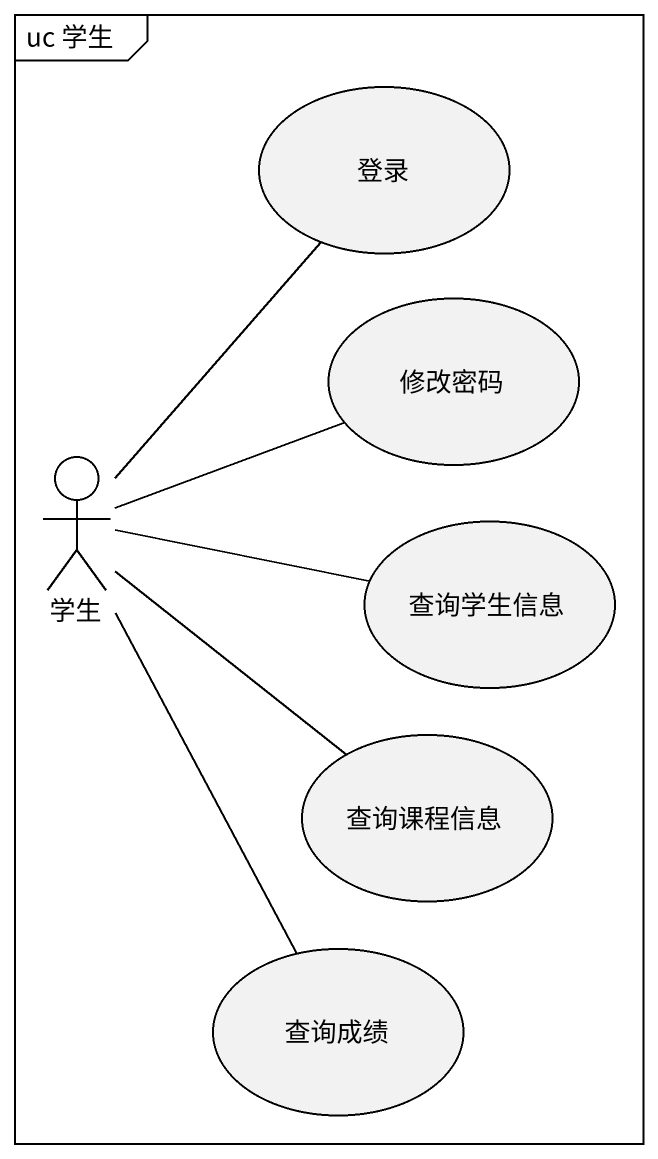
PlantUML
@startuml
mainframe uc 学生
usecase 登录
usecase 修改密码
actor 学生
usecase 查询学生信息
usecase 查询课程信息
usecase 查询成绩
学生 -up- 登录
学生 -right- 修改密码
学生 -right- 查询学生信息
学生 -- 查询课程信息
学生 -- 查询成绩
@enduml
